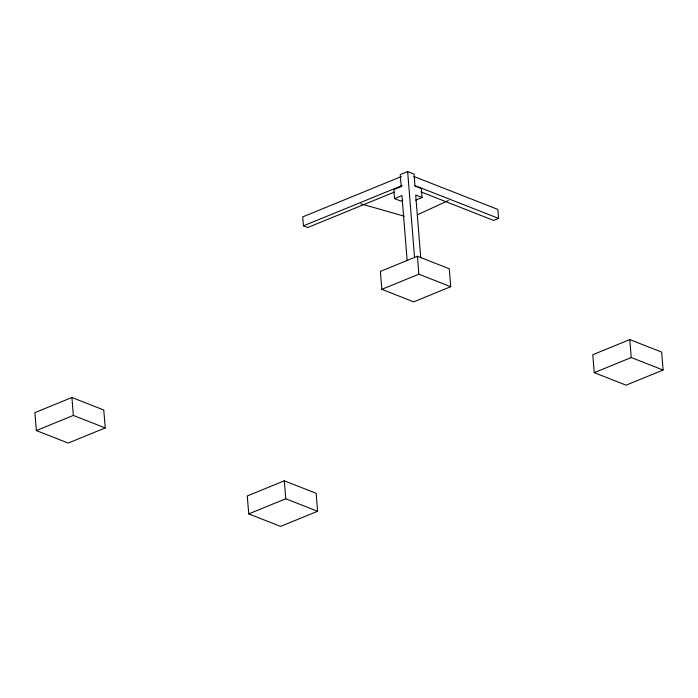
<?xml version="1.0" encoding="UTF-8"?>
<svg xmlns="http://www.w3.org/2000/svg" width="698" height="698" viewBox="0 0 698 698"><rect width="100%" height="100%" fill="white"/><g stroke="black" fill="none" stroke-linecap="round" stroke-linejoin="round"><path stroke-width="1.05" d="M417.308 214.836L448.413 200.501M415.598 200.186L422.081 197.534L421.356 188.565L414.987 186.061L414.019 174.099L407.649 171.595L400.251 174.622L401.21 186.593L393.803 189.612L394.527 198.59L400.896 201.085L402.746 200.335M401.429 176.533L302.714 216.886L303.438 225.864L307.687 227.531L394.309 192.116M303.438 225.864L402.153 185.511M394.527 198.59L401.935 195.562L407.161 260.59M413.923 176.498L497.857 209.426L498.581 218.404L493.652 220.42L420.833 191.854M71.92 397.494L34.9 412.631L36.34 430.57L68.203 443.073L105.215 427.944L103.775 409.996L71.92 397.494L73.36 415.441L105.215 427.944M417.413 256.262L380.401 271.391L381.841 289.338L413.696 301.841L450.716 286.704L449.276 268.765L417.413 256.262L418.861 274.209L450.716 286.704M36.34 430.57L73.36 415.441M381.841 289.338L418.861 274.209M284.304 480.826L247.284 495.955L248.724 513.903L280.587 526.405L317.599 511.268L316.159 493.32L284.304 480.826L285.744 498.773L317.599 511.268M629.797 339.586L592.785 354.724L594.225 372.671L626.08 385.165L663.1 370.036L661.66 352.089L629.797 339.586L631.245 357.533L663.1 370.036M248.724 513.903L285.744 498.773M594.225 372.671L631.245 357.533M360.77 203.807L404.29 216.206M414.638 185.467L498.581 218.404M422.081 197.534L415.703 195.039L420.763 257.894M407.649 171.595L414.568 257.632"/></g></svg>
